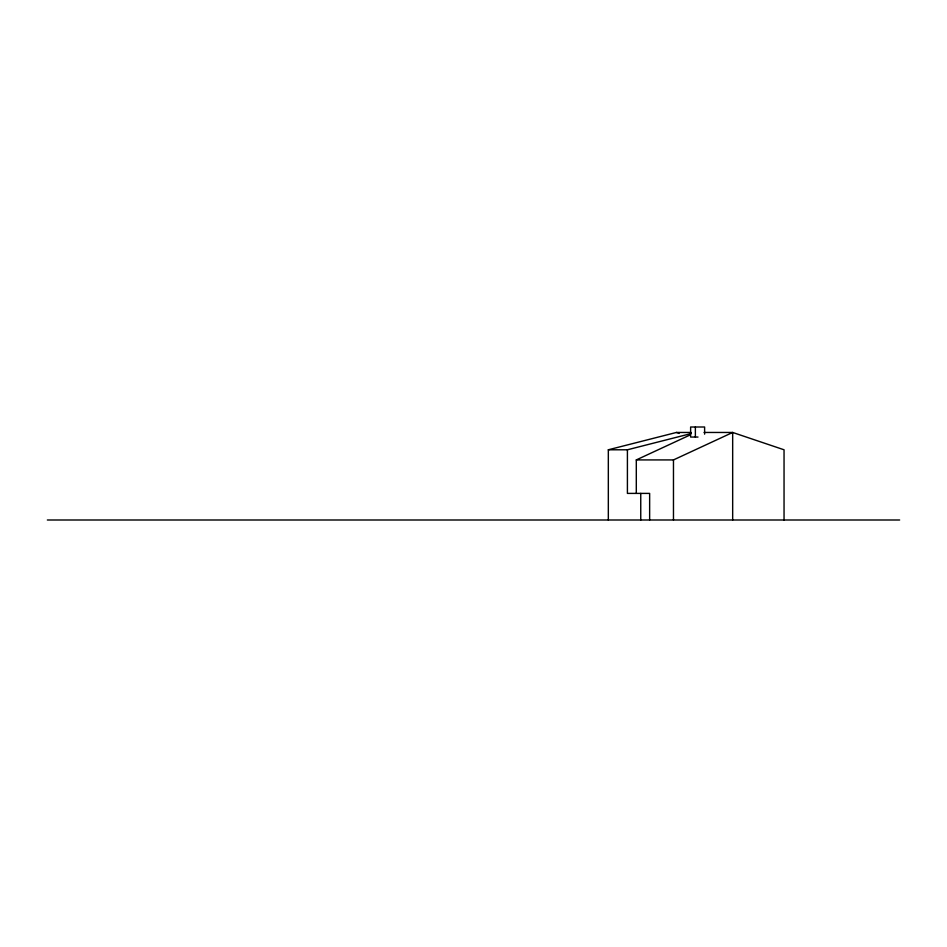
<?xml version="1.0" encoding="UTF-8"?>
<svg xmlns="http://www.w3.org/2000/svg" width="947" height="947" viewBox="0 0 947 947"><rect width="100%" height="100%" fill="white"/><g stroke="black" fill="none" stroke-linecap="round" stroke-linejoin="round"><path stroke-width="1.42" d="M636.301 493.399L636.301 459.922L690.233 434.898M636.301 459.922L673.471 459.922L732.67 432.459L784.045 449.789L784.045 519.998M608.329 519.998L608.329 449.789L676.418 432.459L691.097 432.459M608.329 449.789L627.411 449.789L691.239 433.537M704.071 432.459L732.67 432.459L732.67 519.998M698.01 437.052L690.623 437.052L690.623 427.002L704.615 427.002L704.615 434.176M47.35 519.998L899.65 519.998M676.418 432.459L679.188 433.395M695.37 427.002L695.37 437.052M673.471 459.922L673.471 519.998M649.642 519.998L649.642 493.399L627.411 493.399L627.411 449.789M640.752 493.399L640.752 519.998"/></g></svg>
